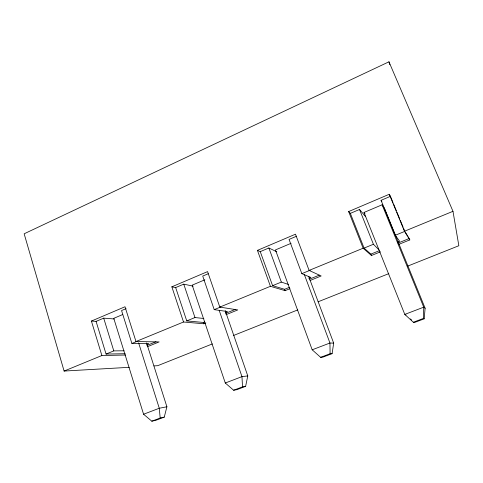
<?xml version="1.0" encoding="UTF-8"?>
<svg xmlns="http://www.w3.org/2000/svg" width="483" height="483" viewBox="0 0 483 483"><rect width="100%" height="100%" fill="white"/><g stroke="black" fill="none" stroke-linecap="round" stroke-linejoin="round"><path stroke-width="0.72" d="M424.177 318.828L423.428 318.418L423.736 307.17L382.107 204.798L364.007 212.454L404.79 314.409L413.333 322.239L414.221 322.596L424.177 318.828L425.118 308.232L384.51 208.445L382.107 204.798M291.092 243.305L275.455 249.922L312.187 349.801L320.634 357.317L322.765 357.179L332.105 353.647L333.681 343.129L308.619 276.282M204.852 279.79L192.192 285.151L225.289 383.013L233.633 390.234L236.851 389.666L245.63 386.346L247.773 375.913L225.193 310.581M122.676 314.56L113.765 318.333L143.584 414.239L151.819 421.194L155.997 420.24L164.268 417.113L166.901 406.783L146.56 342.918M407.73 266.091L458.85 245.726L452.982 211.319L388.966 61.806L24.15 233.79L64.1 371.059L129.257 367.315M125.568 355.023L101.883 355.536L91.408 321.062L125.012 306.753L135.983 341.529L159.136 341.928L147.279 346.758M205.855 322.916L203.772 323.761L183.522 322.004L171.851 286.817L207.581 271.609L219.801 307.097L237.763 309.923L225.972 314.723M289.951 288.683L285.097 290.657L270.432 286.304L257.427 250.387L295.487 234.189L309.108 270.414L321.165 275.974L310.068 280.49M380.507 251.818L371.439 255.507L363.138 248.22L348.641 211.56L389.274 194.263L390.451 196.333L381.069 200.318L395.293 235.275L399.634 241.295L397.557 242.14M91.408 321.062L96.081 321.382L103.706 318.14L114.187 318.967M126.099 308.631L121.565 310.557L131.889 343.449L148.77 343.648L146.687 344.494M171.851 286.817L175.661 287.578L183.757 284.137L193.194 286.178M208.233 273.74L202.727 276.077L214.217 309.639L227.445 311.547L225.398 312.38M257.427 250.387L260.252 251.643L268.868 247.984L276.819 251.794M296.502 236.241L289.057 239.405L301.845 273.656L310.913 277.49L308.824 278.347M348.641 211.56L350.344 213.371L359.527 209.471L365.679 216.74M64.1 371.059L101.883 355.536M135.983 341.529L183.522 322.004M219.801 307.097L270.432 286.304M309.108 270.414L363.138 248.22M389.274 194.263L404.452 231.248L452.982 211.319M96.081 321.382L106.061 354.063L113.789 350.887L124.083 350.791M131.889 343.449L137.148 341.294M175.661 287.578L186.758 320.917L194.969 317.548L203.874 318.49M214.217 309.639L220.665 306.995M260.252 251.643L272.599 285.664L281.341 282.078L288.725 284.553M301.845 273.656L310.086 270.269M350.344 213.371L364.079 248.099L373.413 244.265L378.883 249.759M395.293 235.275L404.826 231.363M146.862 345.454L155.924 341.759M186.758 320.917L203.325 322.439L204.714 321.871M225.513 313.395L235.215 309.434M272.599 285.664L284.602 289.305L289.456 287.331M309.561 279.132L319.263 275.177M364.079 248.099L370.896 254.13L379.258 250.725M398.07 243.052L409.222 238.511L409.795 239.9L398.638 244.44M212.345 343.926L157.718 365.685L153.974 365.903M233.349 335.558L297.782 309.893M318.086 301.803L388.821 273.626M143.584 414.239L159.275 408.244L166.901 406.783M225.289 383.013L241.971 376.637L247.773 375.913M312.187 349.801L329.949 343.015L333.681 343.129M151.819 421.194L160.187 418.03L164.268 417.113M233.633 390.234L242.52 386.871L245.63 386.346M320.634 357.317L330.094 353.737L332.105 353.647M413.333 322.239L423.428 318.418M106.061 354.063L125.175 353.719M406.034 314.988L404.79 314.409L423.736 307.17L425.118 308.232M410.441 318.937L411.522 319.981M364.007 212.454L364.955 213.601M381.069 200.318L381.848 201.52M404.452 231.248L409.795 239.9M405.195 231.961L407.392 235.529M408.123 236.724L408.86 237.914M390.735 197.022L392.987 202.516M393.554 203.886L396.374 210.757M396.935 212.134L399.755 218.998M400.316 220.375L403.136 227.239M403.697 228.616L404.549 230.675M359.527 209.471L373.413 244.265M370.896 254.13L371.439 255.507M304.332 274.513L329.949 343.015L330.094 353.737M284.602 289.305L285.097 290.657M268.868 247.984L281.341 282.078M219.204 310.424L241.971 376.637L242.52 386.871M203.325 322.439L203.772 323.761M183.757 284.137L194.969 317.548M138.609 342.852L159.275 408.244L160.187 418.03M103.706 318.14L113.789 350.887M388.966 61.806L389.847 64.686"/></g></svg>
